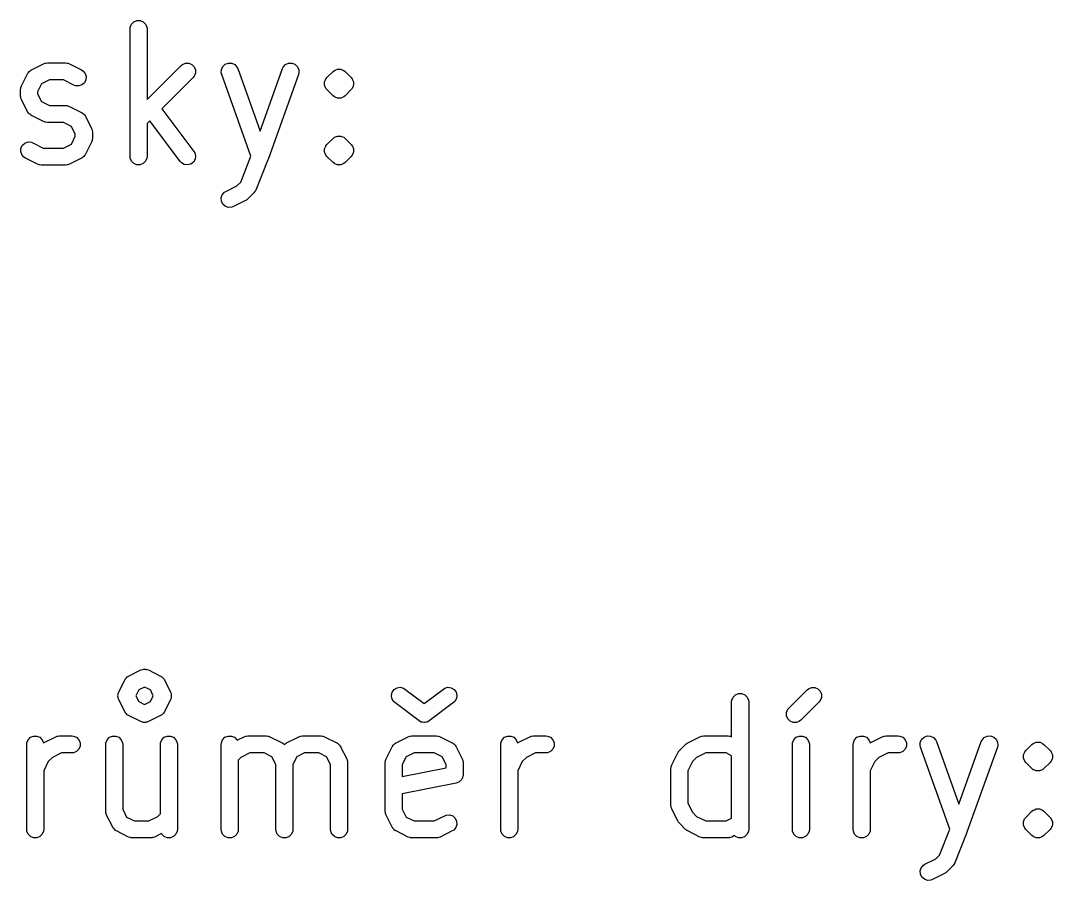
# Model space of a CAD drawing. Header units: inches. Extents: x -2.6 to 7.6, y 0.3 to 5.2.
# Drawn here: x 6.4937 to 6.9711, y 4.585 to 4.983 of the extents above; entities that cross this region are included whole.
import ezdxf

# ---------------------------------------------------------------- set-up
doc = ezdxf.new("R2010")
doc.units = ezdxf.units.IN
doc.header["$MEASUREMENT"] = 0
doc.layers.add('BLACK', color=250, linetype='CONTINUOUS')

msp = doc.modelspace()

# ---------------------------------------------------------------- linework, layer by layer
at = {"layer": 'BLACK', "linetype": 'CONTINUOUS'}
for p, q in [((6.54428, 4.97917), (6.54436, 4.97994)), ((6.54436, 4.97994), (6.54494, 4.98136)), ((6.54494, 4.98136), (6.54603, 4.98245)), ((6.54603, 4.98245), (6.54745, 4.98303)), ((6.54745, 4.98303), (6.54899, 4.98303)), ((6.54899, 4.98303), (6.5504, 4.98245)), ((6.5504, 4.98245), (6.55149, 4.98136)), ((6.55149, 4.98136), (6.55208, 4.97994)), ((6.55208, 4.97994), (6.55215, 4.97917)), ((6.54428, 4.92012), (6.54428, 4.97917)), ((6.55215, 4.97917), (6.55215, 4.94649)), ((6.49865, 4.9602), (6.50427, 4.96301)), ((6.50427, 4.96301), (6.505, 4.96328)), ((6.505, 4.96328), (6.50514, 4.96329)), ((6.50514, 4.96329), (6.50527, 4.96335)), ((6.50527, 4.96335), (6.50603, 4.96342)), ((6.50603, 4.96342), (6.51447, 4.96342)), ((6.51447, 4.96342), (6.51524, 4.96335)), ((6.51524, 4.96335), (6.51537, 4.96329)), ((6.51537, 4.96329), (6.51551, 4.96328)), ((6.51551, 4.96328), (6.51623, 4.96301)), ((6.51623, 4.96301), (6.52186, 4.9602)), ((6.55215, 4.94649), (6.56793, 4.96227)), ((6.56793, 4.96227), (6.56853, 4.96276)), ((6.56853, 4.96276), (6.56995, 4.96335)), ((6.56995, 4.96335), (6.57148, 4.96335)), ((6.57148, 4.96335), (6.5729, 4.96276)), ((6.5729, 4.96276), (6.57399, 4.96167)), ((6.57399, 4.96167), (6.57458, 4.96026)), ((6.58658, 4.96045), (6.58724, 4.96183)), ((6.58724, 4.96183), (6.58838, 4.96287)), ((6.58838, 4.96287), (6.58982, 4.96338)), ((6.58982, 4.96338), (6.59136, 4.96331)), ((6.59136, 4.96331), (6.59275, 4.96265)), ((6.59275, 4.96265), (6.59378, 4.96151)), ((6.59378, 4.96151), (6.59411, 4.96081)), ((6.59411, 4.96081), (6.60446, 4.93182)), ((6.60446, 4.93182), (6.61481, 4.96081)), ((6.61481, 4.96081), (6.61514, 4.96151)), ((6.61514, 4.96151), (6.61617, 4.96265)), ((6.61617, 4.96265), (6.61756, 4.96331)), ((6.61756, 4.96331), (6.6191, 4.96338)), ((6.6191, 4.96338), (6.62054, 4.96287)), ((6.62054, 4.96287), (6.62168, 4.96183)), ((6.62168, 4.96183), (6.62234, 4.96045)), ((6.63957, 4.96026), (6.64025, 4.96054)), ((6.64025, 4.96054), (6.64179, 4.96054)), ((6.64179, 4.96054), (6.642, 4.96045)), ((6.49408, 4.95281), (6.49689, 4.95844)), ((6.49689, 4.95844), (6.49697, 4.95856)), ((6.49697, 4.95856), (6.49699, 4.95862)), ((6.49699, 4.95862), (6.49706, 4.9587)), ((6.49706, 4.9587), (6.4973, 4.95909)), ((6.4973, 4.95909), (6.49767, 4.95941)), ((6.49767, 4.95941), (6.498, 4.95979)), ((6.498, 4.95979), (6.49839, 4.96003)), ((6.49839, 4.96003), (6.49846, 4.9601)), ((6.49846, 4.9601), (6.49852, 4.96012)), ((6.49852, 4.96012), (6.49865, 4.9602)), ((6.52186, 4.9602), (6.52251, 4.95979)), ((6.52251, 4.95979), (6.52352, 4.95862)), ((6.52352, 4.95862), (6.524, 4.95717)), ((6.524, 4.95717), (6.52389, 4.95564)), ((6.5735, 4.9567), (6.55904, 4.94224)), ((6.57399, 4.9573), (6.5735, 4.9567)), ((6.57458, 4.95872), (6.57399, 4.9573)), ((6.57458, 4.96026), (6.57458, 4.95872)), ((6.5865, 4.95891), (6.58658, 4.96045)), ((6.58669, 4.95816), (6.5865, 4.95891)), ((6.60025, 4.9202), (6.58669, 4.95816)), ((6.62223, 4.95816), (6.60817, 4.91879)), ((6.62242, 4.95891), (6.62223, 4.95816)), ((6.62234, 4.96045), (6.62242, 4.95891)), ((6.63476, 4.95564), (6.63493, 4.95605)), ((6.63493, 4.95605), (6.63542, 4.95665)), ((6.63493, 4.95605), (6.63493, 4.95605)), ((6.63542, 4.95665), (6.63823, 4.95946)), ((6.63823, 4.95946), (6.63883, 4.95995)), ((6.63883, 4.95995), (6.63919, 4.9601)), ((6.63919, 4.9601), (6.63957, 4.96026)), ((6.642, 4.96045), (6.64321, 4.95995)), ((6.64321, 4.95995), (6.6438, 4.95946)), ((6.6438, 4.95946), (6.64661, 4.95665)), ((6.64661, 4.95665), (6.6471, 4.95605)), ((6.6471, 4.95605), (6.64728, 4.95564)), ((6.49366, 4.95105), (6.49374, 4.95182)), ((6.49366, 4.94824), (6.49366, 4.95105)), ((6.49374, 4.95182), (6.49379, 4.95195)), ((6.49379, 4.95195), (6.4938, 4.95209)), ((6.4938, 4.95209), (6.49408, 4.95281)), ((6.50335, 4.95374), (6.50154, 4.95012)), ((6.50696, 4.95555), (6.50335, 4.95374)), ((6.51354, 4.95555), (6.50696, 4.95555)), ((6.51833, 4.95315), (6.51354, 4.95555)), ((6.51906, 4.95288), (6.51833, 4.95315)), ((6.52059, 4.95277), (6.51906, 4.95288)), ((6.52205, 4.95325), (6.52059, 4.95277)), ((6.52321, 4.95426), (6.52205, 4.95325)), ((6.52389, 4.95564), (6.52321, 4.95426)), ((6.63434, 4.95463), (6.63476, 4.95564)), ((6.63434, 4.95309), (6.63434, 4.95463)), ((6.63446, 4.95282), (6.63434, 4.95309)), ((6.63493, 4.95168), (6.63446, 4.95282)), ((6.63542, 4.95108), (6.63493, 4.95168)), ((6.63823, 4.94827), (6.63542, 4.95108)), ((6.64661, 4.95108), (6.6438, 4.94827)), ((6.6471, 4.95168), (6.64661, 4.95108)), ((6.64758, 4.95282), (6.6471, 4.95168)), ((6.6471, 4.95168), (6.6471, 4.95168)), ((6.64728, 4.95564), (6.64769, 4.95463)), ((6.64769, 4.95309), (6.64758, 4.95282)), ((6.64769, 4.95463), (6.64769, 4.95309)), ((6.49374, 4.94747), (6.49366, 4.94824)), ((6.49379, 4.94734), (6.49374, 4.94747)), ((6.4938, 4.9472), (6.49379, 4.94734)), ((6.49408, 4.94648), (6.4938, 4.9472)), ((6.49689, 4.94085), (6.49408, 4.94648)), ((6.50154, 4.95012), (6.50154, 4.94917)), ((6.50154, 4.94917), (6.50335, 4.94555)), ((6.63883, 4.94778), (6.63823, 4.94827)), ((6.63919, 4.94763), (6.63883, 4.94778)), ((6.64025, 4.94719), (6.63919, 4.94763)), ((6.64179, 4.94719), (6.64025, 4.94719)), ((6.64246, 4.94747), (6.64179, 4.94719)), ((6.64179, 4.94719), (6.64179, 4.94719)), ((6.64321, 4.94778), (6.64246, 4.94747)), ((6.6438, 4.94827), (6.64321, 4.94778)), ((6.64321, 4.94778), (6.64321, 4.94778)), ((6.50335, 4.94555), (6.50696, 4.94374)), ((6.50696, 4.94374), (6.51447, 4.94374)), ((6.51447, 4.94374), (6.51524, 4.94366)), ((6.51524, 4.94366), (6.51537, 4.94361)), ((6.51537, 4.94361), (6.51551, 4.9436)), ((6.51551, 4.9436), (6.51623, 4.94332)), ((6.51623, 4.94332), (6.52186, 4.94051)), ((6.55904, 4.94224), (6.57386, 4.92248)), ((6.49697, 4.94073), (6.49689, 4.94085)), ((6.49699, 4.94066), (6.49697, 4.94073)), ((6.49706, 4.94059), (6.49699, 4.94066)), ((6.4973, 4.9402), (6.49706, 4.94059)), ((6.49767, 4.93988), (6.4973, 4.9402)), ((6.498, 4.9395), (6.49767, 4.93988)), ((6.49839, 4.93926), (6.498, 4.9395)), ((6.49846, 4.93919), (6.49839, 4.93926)), ((6.49852, 4.93917), (6.49846, 4.93919)), ((6.49865, 4.93909), (6.49852, 4.93917)), ((6.50427, 4.93628), (6.49865, 4.93909)), ((6.52186, 4.94051), (6.52198, 4.94043)), ((6.52198, 4.94043), (6.52205, 4.94041)), ((6.52205, 4.94041), (6.52212, 4.94034)), ((6.52212, 4.94034), (6.52251, 4.9401)), ((6.52251, 4.9401), (6.52283, 4.93973)), ((6.52283, 4.93973), (6.52321, 4.9394)), ((6.52321, 4.9394), (6.52345, 4.93901)), ((6.52345, 4.93901), (6.52352, 4.93894)), ((6.52352, 4.93894), (6.52354, 4.93888)), ((6.52354, 4.93888), (6.52362, 4.93875)), ((6.52362, 4.93875), (6.52643, 4.93313)), ((6.55342, 4.93662), (6.55215, 4.93536)), ((6.56756, 4.91775), (6.55342, 4.93662)), ((6.505, 4.936), (6.50427, 4.93628)), ((6.50514, 4.93599), (6.505, 4.936)), ((6.50527, 4.93594), (6.50514, 4.93599)), ((6.50603, 4.93587), (6.50527, 4.93594)), ((6.51354, 4.93587), (6.50603, 4.93587)), ((6.51716, 4.93406), (6.51354, 4.93587)), ((6.51897, 4.93044), (6.51716, 4.93406)), ((6.52643, 4.93313), (6.5267, 4.93241)), ((6.5267, 4.93241), (6.52672, 4.93226)), ((6.52672, 4.93226), (6.52677, 4.93213)), ((6.52677, 4.93213), (6.52684, 4.93137)), ((6.55215, 4.93536), (6.55215, 4.92012)), ((6.51716, 4.92586), (6.51897, 4.92948)), ((6.51897, 4.92948), (6.51897, 4.93044)), ((6.5267, 4.92751), (6.52643, 4.92679)), ((6.52672, 4.92765), (6.5267, 4.92751)), ((6.52677, 4.92779), (6.52672, 4.92765)), ((6.52684, 4.92855), (6.52677, 4.92779)), ((6.52684, 4.93137), (6.52684, 4.92855)), ((6.63542, 4.92571), (6.63823, 4.92853)), ((6.63823, 4.92853), (6.63883, 4.92901)), ((6.63883, 4.92901), (6.63942, 4.92926)), ((6.63942, 4.92926), (6.64025, 4.9296)), ((6.64025, 4.9296), (6.64179, 4.9296)), ((6.64179, 4.9296), (6.6422, 4.92943)), ((6.6422, 4.92943), (6.64321, 4.92901)), ((6.64321, 4.92901), (6.64321, 4.92901)), ((6.64321, 4.92901), (6.6438, 4.92853)), ((6.6438, 4.92853), (6.64661, 4.92571)), ((6.49369, 4.92244), (6.4938, 4.92397)), ((6.49418, 4.92098), (6.49369, 4.92244)), ((6.4938, 4.92397), (6.49449, 4.92534)), ((6.49449, 4.92534), (6.49565, 4.92635)), ((6.49565, 4.92635), (6.49711, 4.92684)), ((6.49711, 4.92684), (6.49864, 4.92673)), ((6.49864, 4.92673), (6.49936, 4.92645)), ((6.49936, 4.92645), (6.50415, 4.92405)), ((6.50415, 4.92405), (6.51354, 4.92405)), ((6.51354, 4.92405), (6.51716, 4.92586)), ((6.52643, 4.92679), (6.52362, 4.92117)), ((6.57386, 4.92248), (6.57426, 4.92182)), ((6.63434, 4.9237), (6.63487, 4.92497)), ((6.63434, 4.92216), (6.63434, 4.9237)), ((6.63487, 4.92497), (6.63493, 4.92512)), ((6.63493, 4.92512), (6.63542, 4.92571)), ((6.64661, 4.92571), (6.6471, 4.92512)), ((6.6471, 4.92512), (6.6471, 4.92512)), ((6.6471, 4.92512), (6.64716, 4.92497)), ((6.64716, 4.92497), (6.64769, 4.9237)), ((6.64769, 4.9237), (6.64769, 4.92216)), ((6.49518, 4.91982), (6.49418, 4.92098)), ((6.49584, 4.91941), (6.49518, 4.91982)), ((6.50146, 4.9166), (6.49584, 4.91941)), ((6.52186, 4.91941), (6.51623, 4.9166)), ((6.52198, 4.91949), (6.52186, 4.91941)), ((6.52205, 4.91951), (6.52198, 4.91949)), ((6.52212, 4.91957), (6.52205, 4.91951)), ((6.52251, 4.91982), (6.52212, 4.91957)), ((6.52283, 4.92019), (6.52251, 4.91982)), ((6.52321, 4.92052), (6.52283, 4.92019)), ((6.52345, 4.9209), (6.52321, 4.92052)), ((6.52352, 4.92098), (6.52345, 4.9209)), ((6.52354, 4.92104), (6.52352, 4.92098)), ((6.52362, 4.92117), (6.52354, 4.92104)), ((6.54436, 4.91935), (6.54428, 4.92012)), ((6.54494, 4.91793), (6.54436, 4.91935)), ((6.54603, 4.91684), (6.54494, 4.91793)), ((6.55149, 4.91793), (6.5504, 4.91684)), ((6.55208, 4.91935), (6.55149, 4.91793)), ((6.55215, 4.92012), (6.55208, 4.91935)), ((6.56809, 4.91719), (6.56756, 4.91775)), ((6.57443, 4.91881), (6.57365, 4.91749)), ((6.57426, 4.92182), (6.57465, 4.92033)), ((6.57465, 4.92033), (6.57443, 4.91881)), ((6.59548, 4.90827), (6.60025, 4.9202)), ((6.60812, 4.91865), (6.60249, 4.90459)), ((6.60814, 4.91873), (6.60812, 4.91865)), ((6.60817, 4.91879), (6.60814, 4.91873)), ((6.63448, 4.92184), (6.63434, 4.92216)), ((6.63493, 4.92074), (6.63448, 4.92184)), ((6.63542, 4.92015), (6.63493, 4.92074)), ((6.63493, 4.92074), (6.63493, 4.92074)), ((6.63823, 4.91733), (6.63542, 4.92015)), ((6.64661, 4.92015), (6.6438, 4.91733)), ((6.6471, 4.92074), (6.64661, 4.92015)), ((6.64756, 4.92184), (6.6471, 4.92074)), ((6.64769, 4.92216), (6.64756, 4.92184)), ((6.50218, 4.91632), (6.50146, 4.9166)), ((6.50232, 4.91631), (6.50218, 4.91632)), ((6.50245, 4.91626), (6.50232, 4.91631)), ((6.50322, 4.91618), (6.50245, 4.91626)), ((6.51447, 4.91618), (6.50322, 4.91618)), ((6.51524, 4.91626), (6.51447, 4.91618)), ((6.51537, 4.91631), (6.51524, 4.91626)), ((6.51551, 4.91632), (6.51537, 4.91631)), ((6.51623, 4.9166), (6.51551, 4.91632)), ((6.54745, 4.91626), (6.54603, 4.91684)), ((6.54899, 4.91626), (6.54745, 4.91626)), ((6.5504, 4.91684), (6.54899, 4.91626)), ((6.56941, 4.9164), (6.56809, 4.91719)), ((6.57093, 4.91619), (6.56941, 4.9164)), ((6.57242, 4.91657), (6.57093, 4.91619)), ((6.57365, 4.91749), (6.57242, 4.91657)), ((6.63883, 4.91684), (6.63823, 4.91733)), ((6.63908, 4.91674), (6.63883, 4.91684)), ((6.64025, 4.91626), (6.63908, 4.91674)), ((6.64179, 4.91626), (6.64025, 4.91626)), ((6.6422, 4.91643), (6.64179, 4.91626)), ((6.64179, 4.91626), (6.64179, 4.91626)), ((6.64321, 4.91684), (6.6422, 4.91643)), ((6.6438, 4.91733), (6.64321, 4.91684)), ((6.59369, 4.90648), (6.59548, 4.90827)), ((6.58698, 4.90238), (6.58799, 4.90354)), ((6.58799, 4.90354), (6.58864, 4.90395)), ((6.58864, 4.90395), (6.59369, 4.90648)), ((6.60162, 4.90327), (6.59881, 4.90046)), ((6.60211, 4.90387), (6.60162, 4.90327)), ((6.60212, 4.90389), (6.60211, 4.90387)), ((6.60214, 4.90391), (6.60212, 4.90389)), ((6.60249, 4.90459), (6.60214, 4.90391)), ((6.58649, 4.90092), (6.58698, 4.90238)), ((6.5866, 4.89939), (6.58649, 4.90092)), ((6.58729, 4.89802), (6.5866, 4.89939)), ((6.59778, 4.89972), (6.59216, 4.89691)), ((6.59811, 4.89993), (6.59778, 4.89972)), ((6.59821, 4.89997), (6.59811, 4.89993)), ((6.59832, 4.90006), (6.59821, 4.89997)), ((6.59844, 4.90013), (6.59832, 4.90006)), ((6.59851, 4.90021), (6.59844, 4.90013)), ((6.59881, 4.90046), (6.59851, 4.90021)), ((6.58845, 4.89701), (6.58729, 4.89802)), ((6.58991, 4.89653), (6.58845, 4.89701)), ((6.59144, 4.89663), (6.58991, 4.89653)), ((6.59216, 4.89691), (6.59144, 4.89663)), ((6.54267, 4.67877), (6.54299, 4.67914)), ((6.54299, 4.67914), (6.54338, 4.67939)), ((6.54338, 4.67939), (6.54346, 4.67945)), ((6.54346, 4.67945), (6.54352, 4.67947)), ((6.54352, 4.67947), (6.54364, 4.67956)), ((6.54364, 4.67956), (6.54927, 4.68237)), ((6.54927, 4.68237), (6.54999, 4.68264)), ((6.54999, 4.68264), (6.55027, 4.68266)), ((6.55027, 4.68266), (6.55054, 4.68275)), ((6.55054, 4.68275), (6.55103, 4.68272)), ((6.55103, 4.68272), (6.55152, 4.68275)), ((6.55152, 4.68275), (6.55179, 4.68266)), ((6.55179, 4.68266), (6.55207, 4.68264)), ((6.55207, 4.68264), (6.55279, 4.68237)), ((6.55279, 4.68237), (6.55841, 4.67956)), ((6.55841, 4.67956), (6.55854, 4.67947)), ((6.55854, 4.67947), (6.5586, 4.67945)), ((6.5586, 4.67945), (6.55868, 4.67939)), ((6.55868, 4.67939), (6.55907, 4.67914)), ((6.55907, 4.67914), (6.55939, 4.67877)), ((6.53907, 4.67217), (6.54188, 4.67779)), ((6.54188, 4.67779), (6.54196, 4.67792)), ((6.54196, 4.67792), (6.54198, 4.67798)), ((6.54198, 4.67798), (6.54205, 4.67806)), ((6.54205, 4.67806), (6.54229, 4.67845)), ((6.54229, 4.67845), (6.54267, 4.67877)), ((6.55103, 4.67444), (6.54834, 4.6731)), ((6.55372, 4.6731), (6.55103, 4.67444)), ((6.55939, 4.67877), (6.55976, 4.67845)), ((6.55976, 4.67845), (6.56001, 4.67806)), ((6.56001, 4.67806), (6.56007, 4.67798)), ((6.56007, 4.67798), (6.56009, 4.67792)), ((6.56009, 4.67792), (6.56017, 4.67779)), ((6.56017, 4.67779), (6.56299, 4.67217)), ((6.66651, 4.67334), (6.66783, 4.67412)), ((6.66783, 4.67412), (6.66935, 4.67434)), ((6.66935, 4.67434), (6.67084, 4.67396)), ((6.68993, 4.67396), (6.69142, 4.67434)), ((6.69142, 4.67434), (6.69294, 4.67412)), ((6.69294, 4.67412), (6.69426, 4.67334)), ((6.85818, 4.67368), (6.8596, 4.67427)), ((6.8596, 4.67427), (6.86113, 4.67427)), ((6.86113, 4.67427), (6.86255, 4.67368)), ((6.53869, 4.6709), (6.53878, 4.67117)), ((6.53872, 4.67041), (6.53869, 4.6709)), ((6.53869, 4.66992), (6.53872, 4.67041)), ((6.53878, 4.66965), (6.53869, 4.66992)), ((6.53878, 4.67117), (6.5388, 4.67145)), ((6.5388, 4.66937), (6.53878, 4.66965)), ((6.5388, 4.67145), (6.53907, 4.67217)), ((6.53907, 4.66865), (6.5388, 4.66937)), ((6.54834, 4.6731), (6.54699, 4.67041)), ((6.54699, 4.67041), (6.54834, 4.66772)), ((6.55506, 4.67041), (6.55372, 4.6731)), ((6.55372, 4.66772), (6.55506, 4.67041)), ((6.56299, 4.67217), (6.56326, 4.67145)), ((6.56326, 4.66937), (6.56299, 4.66865)), ((6.56326, 4.67145), (6.56328, 4.67117)), ((6.56328, 4.66965), (6.56326, 4.66937)), ((6.56328, 4.67117), (6.56337, 4.6709)), ((6.56337, 4.66992), (6.56328, 4.66965)), ((6.56337, 4.6709), (6.56334, 4.67041)), ((6.56334, 4.67041), (6.56337, 4.66992)), ((6.66521, 4.67062), (6.66559, 4.67211)), ((6.66543, 4.6691), (6.66521, 4.67062)), ((6.66559, 4.67211), (6.66651, 4.67334)), ((6.67084, 4.67396), (6.6715, 4.67356)), ((6.6715, 4.67356), (6.68039, 4.66689)), ((6.68039, 4.66689), (6.68927, 4.67356)), ((6.68927, 4.67356), (6.68993, 4.67396)), ((6.69426, 4.67334), (6.69519, 4.67211)), ((6.69519, 4.67211), (6.69557, 4.67062)), ((6.69557, 4.67062), (6.69535, 4.6691)), ((6.82276, 4.66837), (6.82335, 4.66978)), ((6.82335, 4.66978), (6.82443, 4.67087)), ((6.82443, 4.67087), (6.82585, 4.67146)), ((6.82585, 4.67146), (6.82739, 4.67146)), ((6.82739, 4.67146), (6.82881, 4.67087)), ((6.82881, 4.67087), (6.82989, 4.66978)), ((6.82989, 4.66978), (6.83048, 4.66837)), ((6.84915, 4.66476), (6.85758, 4.67319)), ((6.85758, 4.67319), (6.85818, 4.67368)), ((6.86255, 4.67368), (6.86364, 4.6726)), ((6.86364, 4.6726), (6.86423, 4.67118)), ((6.86423, 4.66964), (6.86364, 4.66822)), ((6.86423, 4.67118), (6.86423, 4.66964)), ((6.54188, 4.66302), (6.53907, 4.66865)), ((6.54834, 4.66772), (6.55103, 4.66637)), ((6.55103, 4.66637), (6.55372, 4.66772)), ((6.56299, 4.66865), (6.56017, 4.66302)), ((6.66621, 4.66778), (6.66543, 4.6691)), ((6.66678, 4.66726), (6.66621, 4.66778)), ((6.67803, 4.65882), (6.66678, 4.66726)), ((6.694, 4.66726), (6.68275, 4.65882)), ((6.69457, 4.66778), (6.694, 4.66726)), ((6.69535, 4.6691), (6.69457, 4.66778)), ((6.82268, 4.6676), (6.82276, 4.66837)), ((6.82268, 4.65146), (6.82268, 4.6676)), ((6.83048, 4.66837), (6.83056, 4.6676)), ((6.83056, 4.6676), (6.83056, 4.60854)), ((6.84866, 4.66416), (6.84915, 4.66476)), ((6.86315, 4.66763), (6.85471, 4.65919)), ((6.86364, 4.66822), (6.86315, 4.66763)), ((6.54196, 4.6629), (6.54188, 4.66302)), ((6.54198, 4.66284), (6.54196, 4.6629)), ((6.54205, 4.66276), (6.54198, 4.66284)), ((6.54229, 4.66237), (6.54205, 4.66276)), ((6.54267, 4.66205), (6.54229, 4.66237)), ((6.54299, 4.66167), (6.54267, 4.66205)), ((6.54338, 4.66143), (6.54299, 4.66167)), ((6.54346, 4.66136), (6.54338, 4.66143)), ((6.54352, 4.66134), (6.54346, 4.66136)), ((6.54364, 4.66126), (6.54352, 4.66134)), ((6.54927, 4.65845), (6.54364, 4.66126)), ((6.55841, 4.66126), (6.55279, 4.65845)), ((6.55854, 4.66134), (6.55841, 4.66126)), ((6.5586, 4.66136), (6.55854, 4.66134)), ((6.55868, 4.66143), (6.5586, 4.66136)), ((6.55907, 4.66167), (6.55868, 4.66143)), ((6.55939, 4.66205), (6.55907, 4.66167)), ((6.55976, 4.66237), (6.55939, 4.66205)), ((6.56001, 4.66276), (6.55976, 4.66237)), ((6.56007, 4.66284), (6.56001, 4.66276)), ((6.56009, 4.6629), (6.56007, 4.66284)), ((6.56017, 4.66302), (6.56009, 4.6629)), ((6.84807, 4.66274), (6.84866, 4.66416)), ((6.84807, 4.6612), (6.84807, 4.66274)), ((6.84866, 4.65979), (6.84807, 4.6612)), ((6.84974, 4.6587), (6.84866, 4.65979)), ((6.54999, 4.65818), (6.54927, 4.65845)), ((6.55027, 4.65816), (6.54999, 4.65818)), ((6.55054, 4.65807), (6.55027, 4.65816)), ((6.55103, 4.6581), (6.55054, 4.65807)), ((6.55152, 4.65807), (6.55103, 4.6581)), ((6.55179, 4.65816), (6.55152, 4.65807)), ((6.55207, 4.65818), (6.55179, 4.65816)), ((6.55279, 4.65845), (6.55207, 4.65818)), ((6.67869, 4.65842), (6.67803, 4.65882)), ((6.6789, 4.65837), (6.67869, 4.65842)), ((6.67908, 4.65826), (6.6789, 4.65837)), ((6.67963, 4.65818), (6.67908, 4.65826)), ((6.68017, 4.65804), (6.67963, 4.65818)), ((6.68039, 4.65807), (6.68017, 4.65804)), ((6.6806, 4.65804), (6.68039, 4.65807)), ((6.68114, 4.65818), (6.6806, 4.65804)), ((6.68169, 4.65826), (6.68114, 4.65818)), ((6.68188, 4.65837), (6.68169, 4.65826)), ((6.68209, 4.65842), (6.68188, 4.65837)), ((6.68275, 4.65882), (6.68209, 4.65842)), ((6.85116, 4.65811), (6.84974, 4.6587)), ((6.8527, 4.65811), (6.85116, 4.65811)), ((6.85412, 4.6587), (6.8527, 4.65811)), ((6.85471, 4.65919), (6.85412, 4.6587)), ((6.49714, 4.6501), (6.49822, 4.65119)), ((6.49822, 4.65119), (6.49964, 4.65177)), ((6.49964, 4.65177), (6.50118, 4.65177)), ((6.50118, 4.65177), (6.5026, 4.65119)), ((6.5026, 4.65119), (6.50368, 4.6501)), ((6.50428, 4.64862), (6.5099, 4.65143)), ((6.5099, 4.65143), (6.51062, 4.65171)), ((6.51062, 4.65171), (6.51076, 4.65172)), ((6.51076, 4.65172), (6.51089, 4.65177)), ((6.51089, 4.65177), (6.51166, 4.65185)), ((6.51166, 4.65185), (6.51728, 4.65185)), ((6.51728, 4.65185), (6.51805, 4.65177)), ((6.51805, 4.65177), (6.51947, 4.65119)), ((6.51947, 4.65119), (6.52056, 4.6501)), ((6.5337, 4.6501), (6.53478, 4.65119)), ((6.53478, 4.65119), (6.5362, 4.65177)), ((6.5362, 4.65177), (6.53774, 4.65177)), ((6.53774, 4.65177), (6.53916, 4.65119)), ((6.53916, 4.65119), (6.54024, 4.6501)), ((6.559, 4.6501), (6.56009, 4.65119)), ((6.56009, 4.65119), (6.56151, 4.65177)), ((6.56151, 4.65177), (6.56305, 4.65177)), ((6.56305, 4.65177), (6.56447, 4.65119)), ((6.56447, 4.65119), (6.56555, 4.6501)), ((6.58713, 4.6501), (6.58821, 4.65119)), ((6.58821, 4.65119), (6.58963, 4.65177)), ((6.58963, 4.65177), (6.59117, 4.65177)), ((6.59117, 4.65177), (6.59259, 4.65119)), ((6.59259, 4.65119), (6.59367, 4.6501)), ((6.5938, 4.6498), (6.59708, 4.65143)), ((6.59708, 4.65143), (6.5978, 4.65171)), ((6.5978, 4.65171), (6.59794, 4.65172)), ((6.59794, 4.65172), (6.59807, 4.65177)), ((6.59807, 4.65177), (6.59884, 4.65185)), ((6.59884, 4.65185), (6.60727, 4.65185)), ((6.60727, 4.65185), (6.60804, 4.65177)), ((6.60804, 4.65177), (6.60817, 4.65172)), ((6.60817, 4.65172), (6.60831, 4.65171)), ((6.60831, 4.65171), (6.60903, 4.65143)), ((6.60903, 4.65143), (6.61466, 4.64862)), ((6.61676, 4.64862), (6.62238, 4.65143)), ((6.62238, 4.65143), (6.62311, 4.65171)), ((6.62311, 4.65171), (6.62325, 4.65172)), ((6.62325, 4.65172), (6.62338, 4.65177)), ((6.62338, 4.65177), (6.62415, 4.65185)), ((6.62415, 4.65185), (6.63258, 4.65185)), ((6.63258, 4.65185), (6.63335, 4.65177)), ((6.63335, 4.65177), (6.63348, 4.65172)), ((6.63348, 4.65172), (6.63362, 4.65171)), ((6.63362, 4.65171), (6.63434, 4.65143)), ((6.63434, 4.65143), (6.63997, 4.64862)), ((6.66738, 4.64862), (6.673, 4.65143)), ((6.673, 4.65143), (6.67372, 4.65171)), ((6.67372, 4.65171), (6.67387, 4.65172)), ((6.67387, 4.65172), (6.674, 4.65177)), ((6.674, 4.65177), (6.67476, 4.65185)), ((6.67476, 4.65185), (6.68601, 4.65185)), ((6.68601, 4.65185), (6.68678, 4.65177)), ((6.68678, 4.65177), (6.68691, 4.65172)), ((6.68691, 4.65172), (6.68705, 4.65171)), ((6.68705, 4.65171), (6.68777, 4.65143)), ((6.68777, 4.65143), (6.6934, 4.64862)), ((6.71648, 4.6501), (6.71757, 4.65119)), ((6.71757, 4.65119), (6.71899, 4.65177)), ((6.71899, 4.65177), (6.72053, 4.65177)), ((6.72053, 4.65177), (6.72195, 4.65119)), ((6.72195, 4.65119), (6.72303, 4.6501)), ((6.72363, 4.64862), (6.72925, 4.65143)), ((6.72925, 4.65143), (6.72997, 4.65171)), ((6.72997, 4.65171), (6.73011, 4.65172)), ((6.73011, 4.65172), (6.73024, 4.65177)), ((6.73024, 4.65177), (6.73101, 4.65185)), ((6.73101, 4.65185), (6.73663, 4.65185)), ((6.73663, 4.65185), (6.7374, 4.65177)), ((6.7374, 4.65177), (6.73882, 4.65119)), ((6.73882, 4.65119), (6.7399, 4.6501)), ((6.80236, 4.64862), (6.80799, 4.65143)), ((6.80799, 4.65143), (6.80871, 4.65171)), ((6.80871, 4.65171), (6.80885, 4.65172)), ((6.80885, 4.65172), (6.80898, 4.65177)), ((6.80898, 4.65177), (6.80975, 4.65185)), ((6.80975, 4.65185), (6.821, 4.65185)), ((6.821, 4.65185), (6.82176, 4.65177)), ((6.82176, 4.65177), (6.82189, 4.65172)), ((6.82189, 4.65172), (6.82204, 4.65171)), ((6.82204, 4.65171), (6.82268, 4.65146)), ((6.85147, 4.6501), (6.85255, 4.65119)), ((6.85255, 4.65119), (6.85397, 4.65177)), ((6.85397, 4.65177), (6.85551, 4.65177)), ((6.85551, 4.65177), (6.85693, 4.65119)), ((6.85693, 4.65119), (6.85801, 4.6501)), ((6.87959, 4.6501), (6.88068, 4.65119)), ((6.88068, 4.65119), (6.88209, 4.65177)), ((6.88209, 4.65177), (6.88363, 4.65177)), ((6.88363, 4.65177), (6.88505, 4.65119)), ((6.88505, 4.65119), (6.88614, 4.6501)), ((6.88673, 4.64862), (6.89235, 4.65143)), ((6.89235, 4.65143), (6.89307, 4.65171)), ((6.89307, 4.65171), (6.89321, 4.65172)), ((6.89321, 4.65172), (6.89334, 4.65177)), ((6.89334, 4.65177), (6.89411, 4.65185)), ((6.89411, 4.65185), (6.89974, 4.65185)), ((6.89974, 4.65185), (6.9005, 4.65177)), ((6.9005, 4.65177), (6.90192, 4.65119)), ((6.90192, 4.65119), (6.90301, 4.6501)), ((6.90998, 4.64887), (6.91064, 4.65026)), ((6.91064, 4.65026), (6.91177, 4.65129)), ((6.91177, 4.65129), (6.91322, 4.65181)), ((6.91322, 4.65181), (6.91476, 4.65173)), ((6.91476, 4.65173), (6.91614, 4.65107)), ((6.91614, 4.65107), (6.91717, 4.64993)), ((6.93854, 4.64993), (6.93957, 4.65107)), ((6.93957, 4.65107), (6.94096, 4.65173)), ((6.94096, 4.65173), (6.94249, 4.65181)), ((6.94249, 4.65181), (6.94394, 4.65129)), ((6.94394, 4.65129), (6.94508, 4.65026)), ((6.94508, 4.65026), (6.94574, 4.64887)), ((6.49647, 4.64791), (6.49655, 4.64868)), ((6.49647, 4.60854), (6.49647, 4.64791)), ((6.49655, 4.64868), (6.49714, 4.6501)), ((6.50368, 4.6501), (6.50427, 4.64868)), ((6.50427, 4.64868), (6.50428, 4.64862)), ((6.52056, 4.64572), (6.51947, 4.64464)), ((6.52056, 4.6501), (6.52114, 4.64868)), ((6.52114, 4.64714), (6.52056, 4.64572)), ((6.52114, 4.64868), (6.52114, 4.64714)), ((6.53303, 4.64791), (6.53311, 4.64868)), ((6.53303, 4.61698), (6.53303, 4.64791)), ((6.53311, 4.64868), (6.5337, 4.6501)), ((6.54024, 4.6501), (6.54083, 4.64868)), ((6.54083, 4.64868), (6.54091, 4.64791)), ((6.54091, 4.64791), (6.54091, 4.61791)), ((6.55834, 4.64791), (6.55842, 4.64868)), ((6.55834, 4.6158), (6.55834, 4.64791)), ((6.55842, 4.64868), (6.559, 4.6501)), ((6.56555, 4.6501), (6.56614, 4.64868)), ((6.56614, 4.64868), (6.56621, 4.64791)), ((6.56621, 4.64791), (6.56621, 4.60854)), ((6.58646, 4.64791), (6.58654, 4.64868)), ((6.58646, 4.60854), (6.58646, 4.64791)), ((6.58654, 4.64868), (6.58713, 4.6501)), ((6.59367, 4.6501), (6.5938, 4.6498)), ((6.61466, 4.64862), (6.61479, 4.64854)), ((6.61479, 4.64854), (6.61485, 4.64852)), ((6.61485, 4.64852), (6.61492, 4.64846)), ((6.61492, 4.64846), (6.61531, 4.64821)), ((6.61531, 4.64821), (6.61563, 4.64784)), ((6.61563, 4.64784), (6.61571, 4.64777)), ((6.61571, 4.64777), (6.61578, 4.64784)), ((6.61578, 4.64784), (6.61611, 4.64821)), ((6.61611, 4.64821), (6.6165, 4.64846)), ((6.6165, 4.64846), (6.61657, 4.64852)), ((6.61657, 4.64852), (6.61663, 4.64854)), ((6.61663, 4.64854), (6.61676, 4.64862)), ((6.63997, 4.64862), (6.6401, 4.64854)), ((6.6401, 4.64854), (6.64016, 4.64852)), ((6.64016, 4.64852), (6.64023, 4.64846)), ((6.64023, 4.64846), (6.64062, 4.64821)), ((6.64062, 4.64821), (6.64094, 4.64784)), ((6.64094, 4.64784), (6.64132, 4.64751)), ((6.64132, 4.64751), (6.64156, 4.64713)), ((6.64156, 4.64713), (6.64163, 4.64705)), ((6.64163, 4.64705), (6.64165, 4.64699)), ((6.64165, 4.64699), (6.64173, 4.64686)), ((6.64173, 4.64686), (6.64454, 4.64124)), ((6.66281, 4.64124), (6.66562, 4.64686)), ((6.66562, 4.64686), (6.6657, 4.64699)), ((6.6657, 4.64699), (6.66572, 4.64705)), ((6.66572, 4.64705), (6.66578, 4.64713)), ((6.66578, 4.64713), (6.66603, 4.64751)), ((6.66603, 4.64751), (6.6664, 4.64784)), ((6.6664, 4.64784), (6.66673, 4.64821)), ((6.66673, 4.64821), (6.66711, 4.64846)), ((6.66711, 4.64846), (6.66719, 4.64852)), ((6.66719, 4.64852), (6.66725, 4.64854)), ((6.66725, 4.64854), (6.66738, 4.64862)), ((6.6934, 4.64862), (6.69353, 4.64854)), ((6.69353, 4.64854), (6.69359, 4.64852)), ((6.69359, 4.64852), (6.69366, 4.64846)), ((6.69366, 4.64846), (6.69405, 4.64821)), ((6.69405, 4.64821), (6.69437, 4.64784)), ((6.69437, 4.64784), (6.69475, 4.64751)), ((6.69475, 4.64751), (6.69499, 4.64713)), ((6.69499, 4.64713), (6.69506, 4.64705)), ((6.69506, 4.64705), (6.69508, 4.64699)), ((6.69508, 4.64699), (6.69516, 4.64686)), ((6.69516, 4.64686), (6.69797, 4.64124)), ((6.71582, 4.64791), (6.7159, 4.64868)), ((6.71582, 4.60854), (6.71582, 4.64791)), ((6.7159, 4.64868), (6.71648, 4.6501)), ((6.72303, 4.6501), (6.72362, 4.64868)), ((6.72362, 4.64868), (6.72363, 4.64862)), ((6.7399, 4.64572), (6.73882, 4.64464)), ((6.7399, 4.6501), (6.74049, 4.64868)), ((6.74049, 4.64714), (6.7399, 4.64572)), ((6.74049, 4.64868), (6.74049, 4.64714)), ((6.79853, 4.64507), (6.80134, 4.64788)), ((6.80134, 4.64788), (6.80164, 4.64813)), ((6.80164, 4.64813), (6.80171, 4.64821)), ((6.80171, 4.64821), (6.80183, 4.64828)), ((6.80183, 4.64828), (6.80194, 4.64837)), ((6.80194, 4.64837), (6.80203, 4.64841)), ((6.80203, 4.64841), (6.80236, 4.64862)), ((6.8508, 4.64791), (6.85088, 4.64868)), ((6.8508, 4.60854), (6.8508, 4.64791)), ((6.85088, 4.64868), (6.85147, 4.6501)), ((6.85801, 4.6501), (6.8586, 4.64868)), ((6.8586, 4.64868), (6.85868, 4.64791)), ((6.85868, 4.64791), (6.85868, 4.60854)), ((6.87893, 4.64791), (6.879, 4.64868)), ((6.87893, 4.60854), (6.87893, 4.64791)), ((6.879, 4.64868), (6.87959, 4.6501)), ((6.88614, 4.6501), (6.88672, 4.64868)), ((6.88672, 4.64868), (6.88673, 4.64862)), ((6.90301, 4.64572), (6.90192, 4.64464)), ((6.90301, 4.6501), (6.9036, 4.64868)), ((6.9036, 4.64714), (6.90301, 4.64572)), ((6.9036, 4.64868), (6.9036, 4.64714)), ((6.9099, 4.64734), (6.90998, 4.64887)), ((6.91009, 4.64659), (6.9099, 4.64734)), ((6.92365, 4.60862), (6.91009, 4.64659)), ((6.91717, 4.64993), (6.9175, 4.64924)), ((6.9175, 4.64924), (6.92786, 4.62025)), ((6.92786, 4.62025), (6.93821, 4.64924)), ((6.94563, 4.64659), (6.93156, 4.60722)), ((6.93821, 4.64924), (6.93854, 4.64993)), ((6.94581, 4.64734), (6.94563, 4.64659)), ((6.94574, 4.64887), (6.94581, 4.64734)), ((6.95882, 4.64507), (6.96163, 4.64788)), ((6.96163, 4.64788), (6.96223, 4.64837)), ((6.96223, 4.64837), (6.96258, 4.64852)), ((6.96258, 4.64852), (6.96297, 4.64868)), ((6.96297, 4.64868), (6.96365, 4.64896)), ((6.96365, 4.64896), (6.96518, 4.64896)), ((6.96518, 4.64896), (6.9654, 4.64887)), ((6.9654, 4.64887), (6.9666, 4.64837)), ((6.9666, 4.64837), (6.9672, 4.64788)), ((6.9672, 4.64788), (6.97001, 4.64507)), ((6.50837, 4.64186), (6.50646, 4.63996)), ((6.51259, 4.64398), (6.50837, 4.64186)), ((6.51728, 4.64398), (6.51259, 4.64398)), ((6.51805, 4.64405), (6.51728, 4.64398)), ((6.51947, 4.64464), (6.51805, 4.64405)), ((6.59554, 4.64186), (6.59434, 4.64066)), ((6.59434, 4.64066), (6.59434, 4.60854)), ((6.59977, 4.64398), (6.59554, 4.64186)), ((6.60634, 4.64398), (6.59977, 4.64398)), ((6.60996, 4.64217), (6.60634, 4.64398)), ((6.61177, 4.63855), (6.60996, 4.64217)), ((6.62146, 4.64217), (6.61965, 4.63855)), ((6.62507, 4.64398), (6.62146, 4.64217)), ((6.63165, 4.64398), (6.62507, 4.64398)), ((6.63527, 4.64217), (6.63165, 4.64398)), ((6.63708, 4.63855), (6.63527, 4.64217)), ((6.64454, 4.64124), (6.64482, 4.64052)), ((6.66253, 4.64052), (6.66281, 4.64124)), ((6.67207, 4.64217), (6.67026, 4.63855)), ((6.67569, 4.64398), (6.67207, 4.64217)), ((6.68508, 4.64398), (6.67569, 4.64398)), ((6.6887, 4.64217), (6.68508, 4.64398)), ((6.69051, 4.63855), (6.6887, 4.64217)), ((6.69797, 4.64124), (6.69825, 4.64052)), ((6.72771, 4.64186), (6.72581, 4.63996)), ((6.73194, 4.64398), (6.72771, 4.64186)), ((6.73663, 4.64398), (6.73194, 4.64398)), ((6.7374, 4.64405), (6.73663, 4.64398)), ((6.73882, 4.64464), (6.7374, 4.64405)), ((6.79498, 4.63842), (6.79779, 4.64405)), ((6.79779, 4.64405), (6.798, 4.64438)), ((6.798, 4.64438), (6.79804, 4.64448)), ((6.79804, 4.64448), (6.79813, 4.64458)), ((6.79813, 4.64458), (6.7982, 4.6447)), ((6.7982, 4.6447), (6.79828, 4.64477)), ((6.79828, 4.64477), (6.79853, 4.64507)), ((6.80645, 4.64186), (6.80455, 4.63996)), ((6.81068, 4.64398), (6.80645, 4.64186)), ((6.82007, 4.64398), (6.81068, 4.64398)), ((6.82268, 4.64267), (6.82007, 4.64398)), ((6.82268, 4.61379), (6.82268, 4.64267)), ((6.89082, 4.64186), (6.88891, 4.63996)), ((6.89504, 4.64398), (6.89082, 4.64186)), ((6.89974, 4.64398), (6.89504, 4.64398)), ((6.9005, 4.64405), (6.89974, 4.64398)), ((6.90192, 4.64464), (6.9005, 4.64405)), ((6.95774, 4.64306), (6.95816, 4.64406)), ((6.95774, 4.64152), (6.95774, 4.64306)), ((6.95785, 4.64125), (6.95774, 4.64152)), ((6.95833, 4.6401), (6.95785, 4.64125)), ((6.95816, 4.64406), (6.95833, 4.64448)), ((6.95833, 4.64448), (6.95882, 4.64507)), ((6.95833, 4.64448), (6.95833, 4.64448)), ((6.97001, 4.64507), (6.9705, 4.64448)), ((6.9705, 4.64448), (6.97067, 4.64406)), ((6.97098, 4.64125), (6.9705, 4.6401)), ((6.97067, 4.64406), (6.97109, 4.64306)), ((6.97109, 4.64152), (6.97098, 4.64125)), ((6.97109, 4.64306), (6.97109, 4.64152)), ((6.50646, 4.63996), (6.50435, 4.63573)), ((6.61177, 4.60854), (6.61177, 4.63855)), ((6.61965, 4.63855), (6.61965, 4.60854)), ((6.63708, 4.60854), (6.63708, 4.63855)), ((6.64482, 4.64052), (6.64483, 4.64037)), ((6.64483, 4.64037), (6.64488, 4.64024)), ((6.64488, 4.64024), (6.64496, 4.63948)), ((6.64496, 4.63948), (6.64496, 4.60854)), ((6.66239, 4.63948), (6.66247, 4.64024)), ((6.66239, 4.61698), (6.66239, 4.63948)), ((6.66247, 4.64024), (6.66252, 4.64037)), ((6.66252, 4.64037), (6.66253, 4.64052)), ((6.67026, 4.63855), (6.67026, 4.63303)), ((6.67026, 4.63303), (6.69051, 4.63708)), ((6.69051, 4.63708), (6.69051, 4.63855)), ((6.69825, 4.64052), (6.69826, 4.64037)), ((6.69826, 4.64037), (6.69831, 4.64024)), ((6.69831, 4.64024), (6.69839, 4.63948)), ((6.69839, 4.63948), (6.69839, 4.63386)), ((6.72581, 4.63996), (6.7237, 4.63573)), ((6.79456, 4.63666), (6.79464, 4.63743)), ((6.79456, 4.61979), (6.79456, 4.63666)), ((6.79464, 4.63743), (6.79469, 4.63756)), ((6.79469, 4.63756), (6.7947, 4.6377)), ((6.7947, 4.6377), (6.79498, 4.63842)), ((6.80455, 4.63996), (6.80244, 4.63573)), ((6.88891, 4.63996), (6.8868, 4.63573)), ((6.95882, 4.6395), (6.95833, 4.6401)), ((6.96163, 4.63669), (6.95882, 4.6395)), ((6.96223, 4.6362), (6.96163, 4.63669)), ((6.96258, 4.63606), (6.96223, 4.6362)), ((6.96365, 4.63561), (6.96258, 4.63606)), ((6.9666, 4.6362), (6.9656, 4.63579)), ((6.9672, 4.63669), (6.9666, 4.6362)), ((6.9666, 4.6362), (6.9666, 4.6362)), ((6.97001, 4.6395), (6.9672, 4.63669)), ((6.9705, 4.6401), (6.97001, 4.6395)), ((6.9705, 4.6401), (6.9705, 4.6401)), ((6.50435, 4.63573), (6.50435, 4.60854)), ((6.69724, 4.63107), (6.69691, 4.63085)), ((6.69745, 4.63139), (6.69724, 4.63107)), ((6.69772, 4.63166), (6.69745, 4.63139)), ((6.69787, 4.63202), (6.69772, 4.63166)), ((6.69809, 4.63235), (6.69787, 4.63202)), ((6.69816, 4.63273), (6.69809, 4.63235)), ((6.69831, 4.63308), (6.69816, 4.63273)), ((6.69839, 4.63385), (6.69831, 4.63308)), ((6.69839, 4.63386), (6.69839, 4.63386)), ((6.69839, 4.63386), (6.69839, 4.63386)), ((6.69839, 4.63386), (6.69839, 4.63385)), ((6.7237, 4.63573), (6.7237, 4.60854)), ((6.80244, 4.63573), (6.80244, 4.62072)), ((6.8868, 4.63573), (6.8868, 4.60854)), ((6.96518, 4.63561), (6.96365, 4.63561)), ((6.9656, 4.63579), (6.96518, 4.63561)), ((6.96518, 4.63561), (6.96518, 4.63561)), ((6.69522, 4.62999), (6.67026, 4.625)), ((6.69596, 4.63022), (6.69522, 4.62999)), ((6.69522, 4.62999), (6.69522, 4.62999)), ((6.69522, 4.62999), (6.69522, 4.62999)), ((6.69522, 4.62999), (6.69522, 4.62999)), ((6.69628, 4.63043), (6.69596, 4.63022)), ((6.69664, 4.63058), (6.69628, 4.63043)), ((6.69691, 4.63085), (6.69664, 4.63058)), ((6.67026, 4.625), (6.67026, 4.61791)), ((6.53311, 4.61621), (6.53303, 4.61698)), ((6.54091, 4.61791), (6.54272, 4.61429)), ((6.66247, 4.61621), (6.66239, 4.61698)), ((6.67026, 4.61791), (6.67207, 4.61429)), ((6.79464, 4.61902), (6.79456, 4.61979)), ((6.79469, 4.61889), (6.79464, 4.61902)), ((6.7947, 4.61875), (6.79469, 4.61889)), ((6.79498, 4.61803), (6.7947, 4.61875)), ((6.79779, 4.61241), (6.79498, 4.61803)), ((6.80244, 4.62072), (6.80455, 4.6165)), ((6.95882, 4.61414), (6.96163, 4.61695)), ((6.96163, 4.61695), (6.96223, 4.61744)), ((6.96223, 4.61744), (6.96282, 4.61768)), ((6.96282, 4.61768), (6.96365, 4.61803)), ((6.96365, 4.61803), (6.96518, 4.61803)), ((6.96518, 4.61803), (6.9656, 4.61786)), ((6.9656, 4.61786), (6.9666, 4.61744)), ((6.9666, 4.61744), (6.9666, 4.61744)), ((6.9666, 4.61744), (6.9672, 4.61695)), ((6.9672, 4.61695), (6.97001, 4.61414)), ((6.53316, 4.61608), (6.53311, 4.61621)), ((6.53317, 4.61594), (6.53316, 4.61608)), ((6.53345, 4.61522), (6.53317, 4.61594)), ((6.53626, 4.60959), (6.53345, 4.61522)), ((6.54272, 4.61429), (6.54633, 4.61248)), ((6.54633, 4.61248), (6.55291, 4.61248)), ((6.55291, 4.61248), (6.55713, 4.61459)), ((6.55713, 4.61459), (6.55834, 4.6158)), ((6.66252, 4.61608), (6.66247, 4.61621)), ((6.66253, 4.61594), (6.66252, 4.61608)), ((6.66281, 4.61522), (6.66253, 4.61594)), ((6.66562, 4.60959), (6.66281, 4.61522)), ((6.67207, 4.61429), (6.67569, 4.61248)), ((6.67569, 4.61248), (6.68508, 4.61248)), ((6.68508, 4.61248), (6.68988, 4.61488)), ((6.68988, 4.61488), (6.6906, 4.61515)), ((6.6906, 4.61515), (6.69213, 4.61526)), ((6.69213, 4.61526), (6.69359, 4.61477)), ((6.69359, 4.61477), (6.69475, 4.61377)), ((6.69475, 4.61377), (6.69543, 4.61239)), ((6.69543, 4.61239), (6.69554, 4.61086)), ((6.798, 4.61208), (6.79779, 4.61241)), ((6.79804, 4.61198), (6.798, 4.61208)), ((6.79813, 4.61187), (6.79804, 4.61198)), ((6.80455, 4.6165), (6.80645, 4.61459)), ((6.80645, 4.61459), (6.81068, 4.61248)), ((6.81068, 4.61248), (6.82007, 4.61248)), ((6.82007, 4.61248), (6.82268, 4.61379)), ((6.95774, 4.61212), (6.95827, 4.6134)), ((6.95774, 4.61059), (6.95774, 4.61212)), ((6.95827, 4.6134), (6.95833, 4.61354)), ((6.95833, 4.61354), (6.95882, 4.61414)), ((6.97001, 4.61414), (6.9705, 4.61354)), ((6.9705, 4.61354), (6.9705, 4.61354)), ((6.9705, 4.61354), (6.97056, 4.6134)), ((6.97056, 4.6134), (6.97109, 4.61212)), ((6.97109, 4.61212), (6.97109, 4.61059)), ((6.49655, 4.60777), (6.49647, 4.60854)), ((6.49714, 4.60635), (6.49655, 4.60777)), ((6.50427, 4.60777), (6.50368, 4.60635)), ((6.50435, 4.60854), (6.50427, 4.60777)), ((6.53634, 4.60947), (6.53626, 4.60959)), ((6.53636, 4.6094), (6.53634, 4.60947)), ((6.53643, 4.60933), (6.53636, 4.6094)), ((6.53667, 4.60894), (6.53643, 4.60933)), ((6.53704, 4.60862), (6.53667, 4.60894)), ((6.53737, 4.60824), (6.53704, 4.60862)), ((6.53776, 4.608), (6.53737, 4.60824)), ((6.53783, 4.60793), (6.53776, 4.608)), ((6.53789, 4.60791), (6.53783, 4.60793)), ((6.53802, 4.60783), (6.53789, 4.60791)), ((6.54364, 4.60502), (6.53802, 4.60783)), ((6.56614, 4.60777), (6.56555, 4.60635)), ((6.56621, 4.60854), (6.56614, 4.60777)), ((6.58654, 4.60777), (6.58646, 4.60854)), ((6.58713, 4.60635), (6.58654, 4.60777)), ((6.59426, 4.60777), (6.59367, 4.60635)), ((6.59434, 4.60854), (6.59426, 4.60777)), ((6.61185, 4.60777), (6.61177, 4.60854)), ((6.61244, 4.60635), (6.61185, 4.60777)), ((6.61957, 4.60777), (6.61898, 4.60635)), ((6.61965, 4.60854), (6.61957, 4.60777)), ((6.63716, 4.60777), (6.63708, 4.60854)), ((6.63774, 4.60635), (6.63716, 4.60777)), ((6.64488, 4.60777), (6.64429, 4.60635)), ((6.64496, 4.60854), (6.64488, 4.60777)), ((6.6657, 4.60947), (6.66562, 4.60959)), ((6.66572, 4.6094), (6.6657, 4.60947)), ((6.66578, 4.60933), (6.66572, 4.6094)), ((6.66603, 4.60894), (6.66578, 4.60933)), ((6.6664, 4.60862), (6.66603, 4.60894)), ((6.66673, 4.60824), (6.6664, 4.60862)), ((6.66711, 4.608), (6.66673, 4.60824)), ((6.66719, 4.60793), (6.66711, 4.608)), ((6.66725, 4.60791), (6.66719, 4.60793)), ((6.66738, 4.60783), (6.66725, 4.60791)), ((6.673, 4.60502), (6.66738, 4.60783)), ((6.6934, 4.60783), (6.68777, 4.60502)), ((6.69405, 4.60824), (6.6934, 4.60783)), ((6.69506, 4.6094), (6.69405, 4.60824)), ((6.69554, 4.61086), (6.69506, 4.6094)), ((6.7159, 4.60777), (6.71582, 4.60854)), ((6.71648, 4.60635), (6.7159, 4.60777)), ((6.72362, 4.60777), (6.72303, 4.60635)), ((6.7237, 4.60854), (6.72362, 4.60777)), ((6.7982, 4.61175), (6.79813, 4.61187)), ((6.79828, 4.61168), (6.7982, 4.61175)), ((6.79853, 4.61138), (6.79828, 4.61168)), ((6.80134, 4.60857), (6.79853, 4.61138)), ((6.80164, 4.60832), (6.80134, 4.60857)), ((6.80171, 4.60824), (6.80164, 4.60832)), ((6.80183, 4.60817), (6.80171, 4.60824)), ((6.80194, 4.60808), (6.80183, 4.60817)), ((6.80203, 4.60804), (6.80194, 4.60808)), ((6.80236, 4.60783), (6.80203, 4.60804)), ((6.80799, 4.60502), (6.80236, 4.60783)), ((6.83048, 4.60777), (6.82989, 4.60635)), ((6.83056, 4.60854), (6.83048, 4.60777)), ((6.85088, 4.60777), (6.8508, 4.60854)), ((6.85147, 4.60635), (6.85088, 4.60777)), ((6.8586, 4.60777), (6.85801, 4.60635)), ((6.85868, 4.60854), (6.8586, 4.60777)), ((6.879, 4.60777), (6.87893, 4.60854)), ((6.87959, 4.60635), (6.879, 4.60777)), ((6.88672, 4.60777), (6.88614, 4.60635)), ((6.8868, 4.60854), (6.88672, 4.60777)), ((6.91888, 4.59669), (6.92365, 4.60862)), ((6.93156, 4.60722), (6.93153, 4.60715)), ((6.95788, 4.61026), (6.95774, 4.61059)), ((6.95833, 4.60917), (6.95788, 4.61026)), ((6.95882, 4.60857), (6.95833, 4.60917)), ((6.95833, 4.60917), (6.95833, 4.60917)), ((6.96163, 4.60576), (6.95882, 4.60857)), ((6.97001, 4.60857), (6.9672, 4.60576)), ((6.9705, 4.60917), (6.97001, 4.60857)), ((6.97095, 4.61026), (6.9705, 4.60917)), ((6.97109, 4.61059), (6.97095, 4.61026)), ((6.49822, 4.60527), (6.49714, 4.60635)), ((6.49964, 4.60468), (6.49822, 4.60527)), ((6.50118, 4.60468), (6.49964, 4.60468)), ((6.5026, 4.60527), (6.50118, 4.60468)), ((6.50368, 4.60635), (6.5026, 4.60527)), ((6.54437, 4.60474), (6.54364, 4.60502)), ((6.54451, 4.60473), (6.54437, 4.60474)), ((6.54464, 4.60468), (6.54451, 4.60473)), ((6.5454, 4.60461), (6.54464, 4.60468)), ((6.55384, 4.60461), (6.5454, 4.60461)), ((6.55461, 4.60468), (6.55384, 4.60461)), ((6.55474, 4.60473), (6.55461, 4.60468)), ((6.55488, 4.60474), (6.55474, 4.60473)), ((6.5556, 4.60502), (6.55488, 4.60474)), ((6.55888, 4.60666), (6.5556, 4.60502)), ((6.559, 4.60635), (6.55888, 4.60666)), ((6.56009, 4.60527), (6.559, 4.60635)), ((6.56151, 4.60468), (6.56009, 4.60527)), ((6.56305, 4.60468), (6.56151, 4.60468)), ((6.56447, 4.60527), (6.56305, 4.60468)), ((6.56555, 4.60635), (6.56447, 4.60527)), ((6.58821, 4.60527), (6.58713, 4.60635)), ((6.58963, 4.60468), (6.58821, 4.60527)), ((6.59117, 4.60468), (6.58963, 4.60468)), ((6.59259, 4.60527), (6.59117, 4.60468)), ((6.59367, 4.60635), (6.59259, 4.60527)), ((6.61352, 4.60527), (6.61244, 4.60635)), ((6.61494, 4.60468), (6.61352, 4.60527)), ((6.61648, 4.60468), (6.61494, 4.60468)), ((6.6179, 4.60527), (6.61648, 4.60468)), ((6.61898, 4.60635), (6.6179, 4.60527)), ((6.63883, 4.60527), (6.63774, 4.60635)), ((6.64025, 4.60468), (6.63883, 4.60527)), ((6.64179, 4.60468), (6.64025, 4.60468)), ((6.64321, 4.60527), (6.64179, 4.60468)), ((6.64429, 4.60635), (6.64321, 4.60527)), ((6.67372, 4.60474), (6.673, 4.60502)), ((6.67387, 4.60473), (6.67372, 4.60474)), ((6.674, 4.60468), (6.67387, 4.60473)), ((6.67476, 4.60461), (6.674, 4.60468)), ((6.68601, 4.60461), (6.67476, 4.60461)), ((6.68678, 4.60468), (6.68601, 4.60461)), ((6.68691, 4.60473), (6.68678, 4.60468)), ((6.68705, 4.60474), (6.68691, 4.60473)), ((6.68777, 4.60502), (6.68705, 4.60474)), ((6.71757, 4.60527), (6.71648, 4.60635)), ((6.71899, 4.60468), (6.71757, 4.60527)), ((6.72053, 4.60468), (6.71899, 4.60468)), ((6.72195, 4.60527), (6.72053, 4.60468)), ((6.72303, 4.60635), (6.72195, 4.60527)), ((6.80871, 4.60474), (6.80799, 4.60502)), ((6.80885, 4.60473), (6.80871, 4.60474)), ((6.80898, 4.60468), (6.80885, 4.60473)), ((6.80975, 4.60461), (6.80898, 4.60468)), ((6.821, 4.60461), (6.80975, 4.60461)), ((6.82176, 4.60468), (6.821, 4.60461)), ((6.82189, 4.60473), (6.82176, 4.60468)), ((6.82204, 4.60474), (6.82189, 4.60473)), ((6.82276, 4.60502), (6.82204, 4.60474)), ((6.82404, 4.60566), (6.82276, 4.60502)), ((6.82443, 4.60527), (6.82404, 4.60566)), ((6.82585, 4.60468), (6.82443, 4.60527)), ((6.82739, 4.60468), (6.82585, 4.60468)), ((6.82881, 4.60527), (6.82739, 4.60468)), ((6.82989, 4.60635), (6.82881, 4.60527)), ((6.85255, 4.60527), (6.85147, 4.60635)), ((6.85397, 4.60468), (6.85255, 4.60527)), ((6.85551, 4.60468), (6.85397, 4.60468)), ((6.85693, 4.60527), (6.85551, 4.60468)), ((6.85801, 4.60635), (6.85693, 4.60527)), ((6.88068, 4.60527), (6.87959, 4.60635)), ((6.88209, 4.60468), (6.88068, 4.60527)), ((6.88363, 4.60468), (6.88209, 4.60468)), ((6.88505, 4.60527), (6.88363, 4.60468)), ((6.88614, 4.60635), (6.88505, 4.60527)), ((6.93151, 4.60708), (6.92589, 4.59302)), ((6.93153, 4.60715), (6.93151, 4.60708)), ((6.96223, 4.60527), (6.96163, 4.60576)), ((6.96248, 4.60516), (6.96223, 4.60527)), ((6.96365, 4.60468), (6.96248, 4.60516)), ((6.96518, 4.60468), (6.96365, 4.60468)), ((6.9656, 4.60485), (6.96518, 4.60468)), ((6.96518, 4.60468), (6.96518, 4.60468)), ((6.9666, 4.60527), (6.9656, 4.60485)), ((6.9672, 4.60576), (6.9666, 4.60527)), ((6.91204, 4.59238), (6.91709, 4.5949)), ((6.91709, 4.5949), (6.91888, 4.59669)), ((6.92589, 4.59302), (6.92553, 4.59233)), ((6.90989, 4.58935), (6.91038, 4.59081)), ((6.91, 4.58782), (6.90989, 4.58935)), ((6.91038, 4.59081), (6.91138, 4.59197)), ((6.91138, 4.59197), (6.91204, 4.59238)), ((6.92118, 4.58815), (6.91556, 4.58534)), ((6.92151, 4.58836), (6.92118, 4.58815)), ((6.92161, 4.5884), (6.92151, 4.58836)), ((6.92172, 4.58848), (6.92161, 4.5884)), ((6.92183, 4.58856), (6.92172, 4.58848)), ((6.9219, 4.58864), (6.92183, 4.58856)), ((6.9222, 4.58889), (6.9219, 4.58864)), ((6.92502, 4.5917), (6.9222, 4.58889)), ((6.92551, 4.59229), (6.92502, 4.5917)), ((6.92552, 4.59232), (6.92551, 4.59229)), ((6.92553, 4.59233), (6.92552, 4.59232)), ((6.91069, 4.58644), (6.91, 4.58782)), ((6.91185, 4.58544), (6.91069, 4.58644)), ((6.9133, 4.58495), (6.91185, 4.58544)), ((6.91484, 4.58506), (6.9133, 4.58495)), ((6.91556, 4.58534), (6.91484, 4.58506))]:
    msp.add_line(p, q, dxfattribs=at)

doc.saveas('drawing.dxf')
